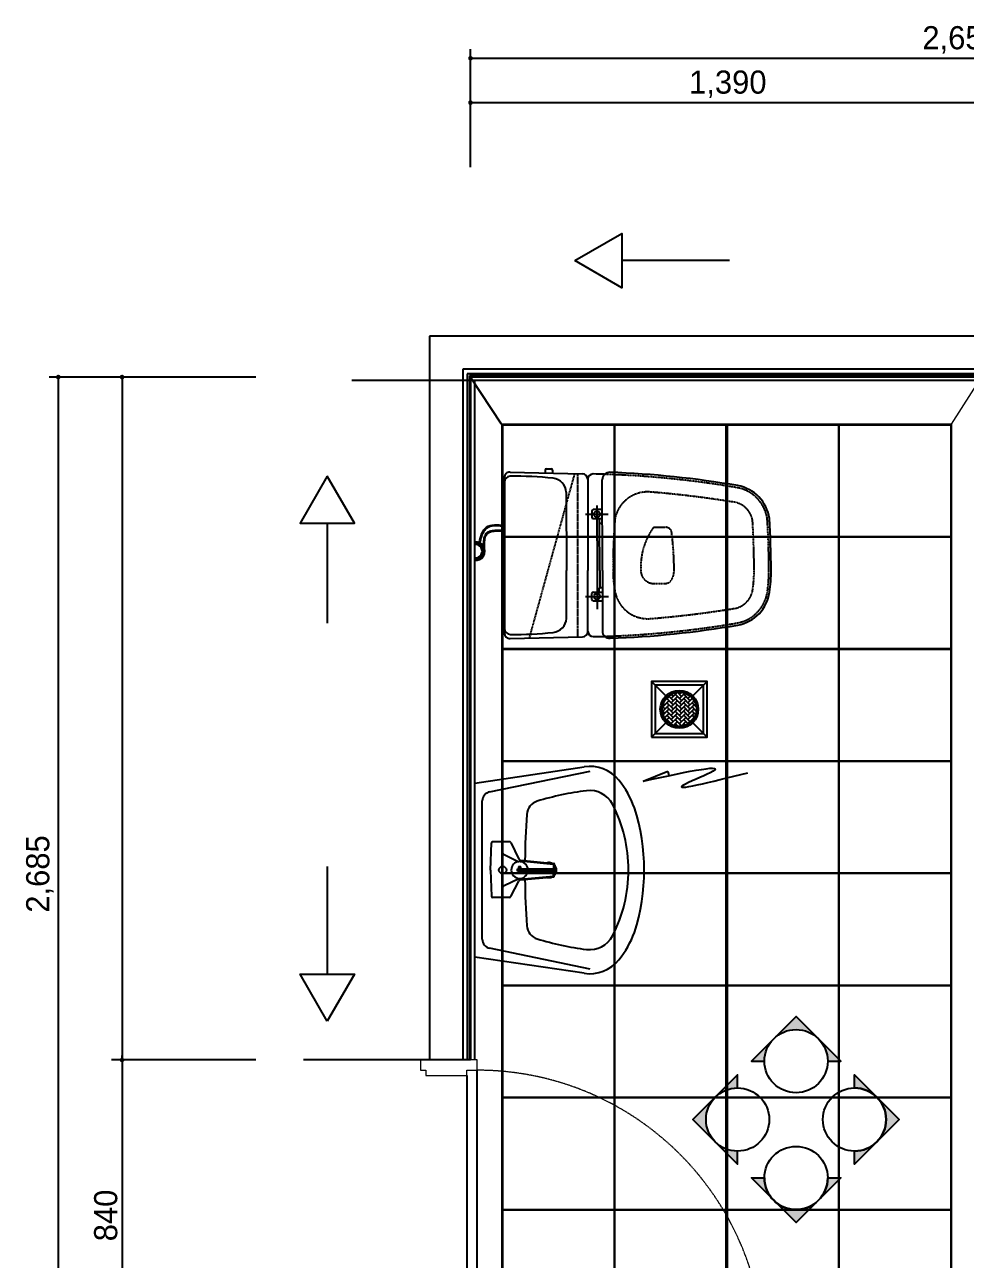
# Model space of a CAD drawing. Header units: inches. Extents: x -1249499 to 290957, y -589671 to 1013543.
# Drawn here: x -1233540 to -1231000, y 248069 to 251404 of the extents above; entities that cross this region are included whole.
import ezdxf

# ---------------------------------------------------------------- set-up
doc = ezdxf.new("R2010")
doc.units = ezdxf.units.IN
doc.header["$MEASUREMENT"] = 0
for name, pattern in [('CENTER', [2, 1.25, -0.25, 0.25, -0.25]), ('DASHED', [0.75, 0.5, -0.25]), ('HID', [2.5, 1.5, -1])]:
    doc.linetypes.add(name, pattern=pattern)
doc.layers.add('1', color=4, linetype='Continuous', lineweight=15)
for name, color, linetype in [('2CONTINUOUS', 2, 'Continuous'), ('4', 4, 'Continuous'), ('4ELE', 4, 'Continuous'), ('50X50', 4, 'Continuous'), ('6', 6, 'Continuous'), ('DOOR', 4, 'Continuous'), ('ETC', 9, 'Continuous'), ('FIN', 6, 'Continuous'), ('FP-TOIL', 12, 'Continuous'), ('GSB-09', 9, 'Continuous'), ('HATCH-05', 5, 'Continuous'), ('INS', 4, 'Continuous'), ('INT', 4, 'Continuous'), ('LINE03', 3, 'Continuous'), ('WALL', 2, 'Continuous'), ('화강석', 4, 'Continuous')]:
    doc.layers.add(name, color=color, linetype=linetype)
doc.styles.get("Standard").update_dxf_attribs({"font": 'DotumChe.ttf'})
doc.styles.add('STYLE1', font='ses.shx', dxfattribs={"bigfont": 'shs.shx'})
doc.dimstyles.new('MIN', dxfattribs={"dimscale": 0, "dimtxt": 5, "dimasz": 0.18, "dimexe": 0.18, "dimexo": 0.0625, "dimgap": 0.09, "dimtad": 0, "dimtih": 1, "dimtoh": 1, "dimdec": 4, "dimzin": 0, "dimdsep": 46, "dimtxsty": 'Standard', "dimblk1": 'DOT', "dimblk2": 'DOT', "dimsah": 1, "dimcen": 0.09, "dimclrd": 6, "dimclre": 6, "dimclrt": 3, "dimadec": 0, "dimazin": 0, "dimtfac": 1, "dimtdec": 4, "dimtofl": 0, "dimtmove": 0, "dimatfit": 3, "dimldrblk": 'DOT', "dimfxl": 1, "dimtolj": 1, "dimtzin": 0, "dimarcsym": 0})

# ---------------------------------------------------------------- blocks, each defined once
blk = doc.blocks.new('_DOT')
at = {"color": 0, "linetype": 'ByBlock'}
blk.add_line((-0.5, 0), (-1, 0), dxfattribs=at)
at = {"color": 0, "linetype": 'ByBlock', "const_width": 0.5}
blk.add_lwpolyline([(-0.25, 0, 1), (0.25, 0, 1)], format="xyb", close=True, dxfattribs=at)
blk = doc.blocks.new('*D1382')
at = {"layer": '4', "lineweight": -2, "transparency": 16777216}
for p, q in [((-1233277.391055462, 248594.7196403879), (-1233277.391055462, 247779.7196403879)), ((-1232916.040513647, 247767.2196403879), (-1233302.391055462, 247767.2196403879))]:
    blk.add_line(p, q, dxfattribs=at)
at = {"layer": 'DEFPOINTS', "color": 0, "transparency": 16777216}
for p in [(-1232891.040513647, 248607.2196403879), (-1233277.391055462, 247767.2196403879), (-1232891.040513647, 247767.2196403879)]:
    blk.add_point(p, dxfattribs=at)
at = {"layer": '4', "lineweight": -2, "transparency": 16777216, "xscale": 12.5, "yscale": 12.5, "zscale": 12.5}
for p, rotation in [((-1233277.391055462, 248607.2196403879), 90), ((-1233277.391055462, 247767.2196403879), 270)]:
    blk.add_blockref('_DOT', p, dxfattribs=dict(at, rotation=rotation))
at = {"layer": '4', "transparency": 16777216, "insert": (-1233321.141055462, 248187.2196403882), "char_height": 62.5, "attachment_point": 5, "rotation": 90, "style": 'STYLE1'}
blk.add_mtext('\\A1;840', dxfattribs=at)
blk = doc.blocks.new('*D1383')
at = {"layer": '4', "lineweight": -2, "transparency": 16777216}
for p, q in [((-1232336.240104212, 251018.9723957799), (-1232336.240104212, 251218.6872627647)), ((-1230946.240104212, 251018.9723957799), (-1230946.240104212, 251218.6872627647)), ((-1232323.740104212, 251193.6872627647), (-1230958.740104212, 251193.6872627647))]:
    blk.add_line(p, q, dxfattribs=at)
at = {"layer": 'DEFPOINTS', "color": 0, "transparency": 16777216}
for p in [(-1230946.240104212, 251193.6872627647), (-1232336.240104212, 250993.9723957799), (-1230946.240104212, 250993.9723957799)]:
    blk.add_point(p, dxfattribs=at)
at = {"layer": '4', "lineweight": -2, "transparency": 16777216, "xscale": 12.5, "yscale": 12.5, "zscale": 12.5, "rotation": 180}
blk.add_blockref('_DOT', (-1232336.240104212, 251193.6872627647), dxfattribs=at)
at = {"layer": '4', "lineweight": -2, "transparency": 16777216, "xscale": 12.5, "yscale": 12.5, "zscale": 12.5}
blk.add_blockref('_DOT', (-1230946.240104212, 251193.6872627647), dxfattribs=at)
at = {"layer": '4', "transparency": 16777216, "insert": (-1231641.240104212, 251243.3896437171), "char_height": 62.5, "attachment_point": 5, "style": 'STYLE1'}
blk.add_mtext('\\A1;1,390', dxfattribs=at)
blk = doc.blocks.new('*D1386')
at = {"layer": '4', "lineweight": -2, "transparency": 16777216}
for p, q in [((-1232916.040513647, 250452.2196403879), (-1233474.539124291, 250452.2196403879)), ((-1233449.539124291, 250439.7196403879), (-1233449.539124291, 247779.7196403879)), ((-1232941.040513647, 247767.2196403879), (-1233474.539124291, 247767.2196403879))]:
    blk.add_line(p, q, dxfattribs=at)
at = {"layer": 'DEFPOINTS', "color": 0, "transparency": 16777216}
for p in [(-1232891.040513647, 250452.2196403879), (-1233449.539124291, 247767.2196403879), (-1232916.040513647, 247767.2196403879)]:
    blk.add_point(p, dxfattribs=at)
at = {"layer": '4', "lineweight": -2, "transparency": 16777216, "xscale": 12.5, "yscale": 12.5, "zscale": 12.5}
for p, rotation in [((-1233449.539124291, 250452.2196403879), 90), ((-1233449.539124291, 247767.2196403879), 270)]:
    blk.add_blockref('_DOT', p, dxfattribs=dict(at, rotation=rotation))
at = {"layer": '4', "transparency": 16777216, "insert": (-1233499.241505243, 249109.7196403882), "char_height": 62.5, "attachment_point": 5, "rotation": 90, "style": 'STYLE1'}
blk.add_mtext('\\A1;2,685', dxfattribs=at)
blk = doc.blocks.new('*D1387')
at = {"layer": '4', "lineweight": -2, "transparency": 16777216}
for p, q in [((-1232336.240104212, 251043.9723957799), (-1232336.240104212, 251338.5908345846)), ((-1229686.240104212, 251043.9723957799), (-1229686.240104212, 251338.5908345846)), ((-1232323.740104212, 251313.5908345846), (-1229698.740104212, 251313.5908345846))]:
    blk.add_line(p, q, dxfattribs=at)
at = {"layer": 'DEFPOINTS', "color": 0, "transparency": 16777216}
for p in [(-1229686.240104212, 251313.5908345846), (-1232336.240104212, 251018.9723957799), (-1229686.240104212, 251018.9723957799)]:
    blk.add_point(p, dxfattribs=at)
at = {"layer": '4', "lineweight": -2, "transparency": 16777216, "xscale": 12.5, "yscale": 12.5, "zscale": 12.5, "rotation": 180}
blk.add_blockref('_DOT', (-1232336.240104212, 251313.5908345846), dxfattribs=at)
at = {"layer": '4', "lineweight": -2, "transparency": 16777216, "xscale": 12.5, "yscale": 12.5, "zscale": 12.5}
blk.add_blockref('_DOT', (-1229686.240104212, 251313.5908345846), dxfattribs=at)
at = {"layer": '4', "transparency": 16777216, "insert": (-1231011.240104212, 251363.2932155369), "char_height": 62.5, "attachment_point": 5, "style": 'STYLE1'}
blk.add_mtext('\\A1;2,650', dxfattribs=at)

msp = doc.modelspace()

# ---------------------------------------------------------------- hatches: boundary and pattern name
at = {"layer": '6'}
h = msp.add_hatch(dxfattribs=at)
h.set_pattern_fill('AR-HBONE', color=256, scale=2, style=0)
h.set_pattern_definition([(45, (-1237519.078399474, 269280.9825564171), (8.881784197001252e-16, 11.31370849898476), [24, -8]), (135, (-1237513.421545224, 269286.6394106671), (8.881784197001252e-16, 11.31370849898476), [24, -8])])
h.paths.add_polyline_path([(-1231726.100020725, 249554.6386867667, 1), (-1231818.550542468, 249554.6386867667, 1)])
at = {"layer": 'INT'}
h = msp.add_hatch(color=256, dxfattribs=at)
edge = h.paths.add_edge_path()
edge.add_arc((-1231456.94758358, 248604.1452788377), 85.38472834578715, 0, 180, ccw=False)
edge.add_line((-1231371.562855234, 248604.1452788377), (-1231336.195342734, 248604.1452788377))
edge.add_line((-1231336.195342734, 248604.1452788377), (-1231456.94758358, 248724.897519684))
edge.add_line((-1231456.94758358, 248724.897519684), (-1231577.699824426, 248604.1452788377))
edge.add_line((-1231577.699824426, 248604.1452788377), (-1231542.332311926, 248604.1452788377))
h = msp.add_hatch(color=256, dxfattribs=at)
edge = h.paths.add_edge_path()
edge.add_arc((-1231614.776828765, 248446.3160336532), 85.38472834587446, 90, 270, ccw=False)
edge.add_line((-1231614.776828765, 248531.700761999), (-1231614.776828765, 248567.0682744994))
edge.add_line((-1231614.776828765, 248567.0682744994), (-1231735.529069611, 248446.3160336532))
edge.add_line((-1231735.529069611, 248446.3160336532), (-1231614.776828765, 248325.5637928069))
edge.add_line((-1231614.776828765, 248325.5637928069), (-1231614.776828765, 248360.9313053073))
h = msp.add_hatch(color=256, dxfattribs=at)
edge = h.paths.add_edge_path()
edge.add_arc((-1231299.118338396, 248446.3160336532), 85.38472834587446, 270, 450)
edge.add_line((-1231299.118338396, 248531.700761999), (-1231299.118338396, 248567.0682744994))
edge.add_line((-1231299.118338396, 248567.0682744994), (-1231178.366097549, 248446.3160336532))
edge.add_line((-1231178.366097549, 248446.3160336532), (-1231299.118338396, 248325.5637928069))
edge.add_line((-1231299.118338396, 248325.5637928069), (-1231299.118338396, 248360.9313053073))
h = msp.add_hatch(color=256, dxfattribs=at)
edge = h.paths.add_edge_path()
edge.add_arc((-1231456.94758358, 248288.4867884686), 85.38472834578715, 180, 360)
edge.add_line((-1231371.562855234, 248288.4867884686), (-1231336.195342734, 248288.4867884686))
edge.add_line((-1231336.195342734, 248288.4867884686), (-1231456.94758358, 248167.7345476223))
edge.add_line((-1231456.94758358, 248167.7345476223), (-1231577.699824426, 248288.4867884686))
edge.add_line((-1231577.699824426, 248288.4867884686), (-1231542.332311926, 248288.4867884686))

# ---------------------------------------------------------------- linework, layer by layer
at = {"color": 3}
for p, q in [((-1232130.723901631, 250204.6362723065), (-1232118.607623878, 250204.6362723065)), ((-1232244.68690635, 250168.274592237), (-1232244.68690635, 250180.686783964)), ((-1232229.329560773, 250195.6825268312), (-1232034.329560773, 250191.0357155142)), ((-1232134.723901631, 250200.6362723065), (-1232134.723901631, 250193.4280927412)), ((-1232114.607623878, 250200.6362723065), (-1232114.607623878, 250192.9487258329)), ((-1232019.68690635, 250176.039972647), (-1232019.329560773, 249929.6825268312)), ((-1231980.068102788, 249929.6825268312), (-1231980.425448366, 250174.9642568347)), ((-1232244.68690635, 250168.274592237), (-1232244.329560773, 249773.0947185583)), ((-1232077.492230965, 250140.9204672394), (-1232077.134885388, 249929.6825268312)), ((-1232008.618529768, 250090.2488424005), (-1232008.618529768, 250073.774706589)), ((-1231980.425448366, 250094.2488424005), (-1232004.618529768, 250094.2488424005)), ((-1232004.618529768, 250069.774706589), (-1231989.047035175, 250069.774706589)), ((-1231989.047035175, 250069.774706589), (-1231980.425448366, 250069.774706589)), ((-1231989.047035175, 250069.774706589), (-1231989.047035175, 250060.003817645)), ((-1231987.116373139, 249929.6825268312), (-1231987.473718716, 250058.003817645)), ((-1231987.047035175, 250058.003817645), (-1231980.425448366, 250058.003817645)), ((-1232077.134885388, 249800.4488435558), (-1232077.134885388, 249929.6825268312)), ((-1232019.329560773, 249765.3293381482), (-1232019.329560773, 249929.6825268312)), ((-1231987.116373139, 249929.6825268312), (-1231987.116373139, 249883.3654931502)), ((-1231980.068102788, 249929.6825268312), (-1231980.068102788, 249766.4050539605)), ((-1232004.26118419, 249871.5946042062), (-1231988.689689597, 249871.5946042062)), ((-1231988.689689597, 249871.5946042062), (-1231988.689689597, 249881.3654931502)), ((-1231988.689689597, 249871.5946042062), (-1231980.068102788, 249871.5946042062)), ((-1231986.689689597, 249883.3654931502), (-1231980.068102788, 249883.3654931502)), ((-1232008.26118419, 249851.1204683947), (-1232008.26118419, 249867.5946042062)), ((-1231980.068102788, 249847.1204683947), (-1232004.26118419, 249847.1204683947)), ((-1232244.329560773, 249773.0947185583), (-1232244.329560773, 249760.6825268312)), ((-1232228.972215195, 249745.6867839641), (-1232033.972215195, 249750.333595281)), ((-1232324.400634696, 249355.4030129744), (-1232029.138836438, 249399.1626554209)), ((-1232284.478063131, 249331.6837552866), (-1232013.437466311, 249387.9030129744)), ((-1232324.400634696, 249120.4030129744), (-1232324.400634696, 249355.4030129744)), ((-1232304.400634696, 249120.4030129744), (-1232304.400634696, 249307.2047904292)), ((-1232282.595788956, 249120.4030129744), (-1232279.354278943, 249194.0326115552)), ((-1232230.47033663, 249196.9197298649), (-1232276.356403408, 249196.9197298649)), ((-1232227.675542508, 249195.0102003217), (-1232205.342821212, 249150.2304871999)), ((-1232245.472879317, 249162.1549785675), (-1232205.98372506, 249143.0266253918)), ((-1232201.34738595, 249145.079364151), (-1232112.050504047, 249136.5892351862)), ((-1232201.158084538, 249147.0703852397), (-1232110.955853341, 249138.4941778799)), ((-1232112.050504047, 249136.5892351862), (-1232112.050504047, 249123.6149616959)), ((-1232110.050504047, 249137.4986673355), (-1232110.050504047, 249123.8090469481)), ((-1232324.400634696, 248885.4030129744), (-1232324.400634696, 249120.4030129744)), ((-1232304.400634696, 248933.6012355197), (-1232304.400634696, 249120.4030129744)), ((-1232282.595788956, 249120.4030129744), (-1232279.354278943, 249049.4984660916)), ((-1232208.893272204, 249123.8090469481), (-1232104.602477456, 249123.8090469481)), ((-1232208.893272204, 249117.191064253), (-1232208.893272204, 249123.8090469481)), ((-1232104.602477456, 249117.191064253), (-1232208.893272204, 249117.191064253)), ((-1232201.34738595, 249095.7266617978), (-1232112.050504047, 249104.2167907627)), ((-1232201.158084538, 249093.7356407092), (-1232110.955853341, 249102.311848069)), ((-1232112.050504047, 249104.2167907627), (-1232112.050504047, 249117.191064253)), ((-1232110.050504047, 249103.3073586133), (-1232110.050504047, 249117.191064253)), ((-1232104.602477456, 249123.8090469481), (-1232104.602477456, 249117.191064253)), ((-1232245.472879317, 249078.6510473813), (-1232205.98372506, 249097.7794005571)), ((-1232227.675542508, 249048.5208773251), (-1232205.342821212, 249090.5755387489)), ((-1232230.47033663, 249046.611347782), (-1232276.356403408, 249046.611347782)), ((-1232013.437466311, 248852.9030129744), (-1232284.478063131, 248909.1222706623)), ((-1232029.138836438, 248841.6433705279), (-1232324.400634696, 248885.4030129744))]:
    msp.add_line(p, q, dxfattribs=at)
at = {"color": 3, "linetype": 'HID'}
for p, q in [((-1232177.026967841, 249746.9246289039), (-1232054.353795665, 250191.5128890593)), ((-1232046.329560773, 249750.0391221873), (-1232046.68690635, 250191.3301886079))]:
    msp.add_line(p, q, dxfattribs=at)
at = {"color": 3, "linetype": 'CENTER'}
for p, q in [((-1231994.68690635, 250105.4085995813), (-1231994.329560773, 249825.5763536927)), ((-1232025.882953829, 250081.686783964), (-1231964.290235899, 250081.686783964)), ((-1232025.525608252, 249859.6825268312), (-1231963.932890321, 249859.6825268312))]:
    msp.add_line(p, q, dxfattribs=at)
at = {"color": 3, "linetype": 'DASHED'}
for p, q in [((-1231841.68690635, 250046.686783964), (-1231810.706144237, 250046.686783964)), ((-1231841.329560773, 249894.6825268312), (-1231810.348798659, 249894.6825268312))]:
    msp.add_line(p, q, dxfattribs=at)
at = {"color": 3}
for centre, radius in [((-1231994.68690635, 250081.686783964), 8), ((-1231994.329560773, 249859.6825268312), 8), ((-1232249.400634696, 249120.4030129744), 10)]:
    msp.add_circle(centre, radius, dxfattribs=at)
for centre, radius, start, end in [((-1232130.723901631, 250200.6362723066), 4, 90, 180), ((-1232118.607623878, 250200.6362723066), 4, 0, 90), ((-1232229.68690635, 250180.686783964), 15, 88.63491129489314, 180), ((-1232228.68690635, 250168.274592237), 16, 90.68840596284765, 180), ((-1232216.864479346, 249184.3456160302), 999.9999999998236, 84.05625205688516, 90.68840596284765), ((-1232117.454551894, 250139.1846947883), 40.00000000000926, 2.487091867480293, 84.05625205688516), ((-1232034.68690635, 250176.0399726471), 15.00000000000014, 0, 88.63491129489314), ((-1231960.425448366, 250174.9642568348), 20, 87.66670409844777, 180), ((-1232057.463196071, 247572.0590164873), 2624.713303929264, 80.27782369857044, 87.8634596212014), ((-1231633.718605106, 250054.9974916531), 105.8888741766939, 8.300742576411505, 79.39192937435597), ((-1232004.618529768, 250090.2488424006), 4, 90, 180), ((-1232004.618529768, 250073.7747065891), 4, 180, 270), ((-1233848.896026339, 249923.850955984), 2324.573780299746, 0.1437359189786242, 3.611667091137523), ((-1231987.047035175, 250060.003817645), 2, 180, 270), ((-1231930.21843495, 249929.6825268349), 405.8888741774182, 351.6992574235885, 359.9999999991662), ((-1232004.26118419, 249867.5946042063), 4, 90, 180), ((-1231986.689689597, 249881.3654931503), 2, 90, 180), ((-1231633.361259528, 249886.371819142), 105.8888741766939, 280.608070625644, 351.6992574235885), ((-1232004.26118419, 249851.1204683948), 4, 180, 270), ((-1232228.329560773, 249773.0947185583), 16, 180, 269.3115940371524), ((-1232117.097206316, 249802.184616007), 40.00000000000745, 275.9437479431148, 357.5129081325197), ((-1232057.105850491, 252369.3102943077), 2624.713303928904, 272.1365403787986, 279.7221763014296), ((-1232229.329560773, 249760.6825268312), 15, 180, 271.3650887051069), ((-1232216.507133768, 250757.0236947651), 999.9999999998234, 269.3115940371524, 275.9437479431148), ((-1232034.329560773, 249765.3293381482), 15.00000000000014, 271.3650887051069, 0), ((-1231960.068102788, 249766.4050539606), 20, 180, 272.3332959015522), ((-1232013.437466311, 249300.4030129744), 99.99999999999855, 38.90494670112858, 99.03360304419932), ((-1232014.207096157, 249265.4030129744), 70.00000000000499, 27.88826862356399, 97.25562882766455), ((-1232137.947695059, 249199.9181736339), 260.0000000000254, 19.97554115883652, 38.90494670112858), ((-1232279.400634696, 249307.2047904292), 25, 101.7181299113845, 180), ((-1232144.342978772, 249268.1307818883), 39.99999999999464, 106.952653876055, 176.0783378790724), ((-1231922.741140155, 248541.1557994294), 799.9999999998372, 97.20289614786492, 106.952653876055), ((-1229989.400634696, 249120.4030129741), 2200.000000000028, 176.0783378790724, 179.3349526348698), ((-1232298.768014002, 249120.4030129745), 389.3673793053903, 0, 27.16086181553842), ((-1232411.672944369, 249120.403012974), 544.7451828541621, 341.9999365667373, 18.00006343326271), ((-1232276.356403408, 249193.919729865), 3, 90, 177.8436094764999), ((-1232235.299795836, 249174.8291660211), 16.25197388326509, 200.4072515277959, 231.2473258168883), ((-1232230.47033663, 249193.919729865), 3, 21.3146935979062, 90), ((-1232203.420601165, 249120.4030129744), 22.76834299879285, 8.603466376841103, 351.890185529087), ((-1232200.684831009, 249152.0479379613), 5, 201.3146935979062, 264.5687838525222), ((-1232124.400634696, 249120.4030129744), 20.5, 64.72302279282766, 104.4145449135086), ((-1232111.050504047, 249137.4986673356), 1, 0, 84.56878385252224), ((-1232124.400634696, 249120.4030129744), 20.5, 314.4275153186895, 45.57248468131052), ((-1232206.017031124, 249127.6698754872), 0.9305172974709421, 140.3714553627157, 180.0000000008338), ((-1232206.017031124, 249127.6698754872), 0.9305172974701393, 179.9999999991662, 219.6285446372842), ((-1232206.017031124, 249113.4927798058), 0.9305172974709421, 140.3714553627157, 180.0000000008338), ((-1232206.017031124, 249113.4927798058), 0.9305172974701393, 179.9999999991662, 219.6285446372842), ((-1232204.796652789, 249126.65926622), 2.515021752993553, 116.5737870440915, 140.3714553620485), ((-1232204.796652789, 249128.6804847543), 2.515021753004932, 219.6285446372842, 243.4262129554424), ((-1232204.796652789, 249112.4821705386), 2.515021752993553, 116.5737870440915, 140.3714553620485), ((-1232204.796652789, 249114.5033890729), 2.515021752988659, 219.6285446379515, 243.4262129559085), ((-1232203.981941836, 249125.0304652173), 4.336215494503884, 101.7052568822375, 116.5737870412484), ((-1232203.981941836, 249130.309285757), 4.336215494482507, 243.4262129587516, 258.2947431211762), ((-1232203.981941836, 249110.8533695358), 4.336215494503884, 101.7052568822375, 116.5737870412484), ((-1232203.981941836, 249116.1321900756), 4.336215494482507, 243.4262129587516, 258.2947431211762), ((-1232203.445245612, 249122.4400540863), 6.981640349563897, 90, 101.7052568822375), ((-1232203.445245612, 249132.899696888), 6.981640349565964, 258.2947431177625, 270), ((-1232203.445245612, 249108.2629584049), 6.981640349563897, 90, 101.7052568822375), ((-1232203.445245612, 249118.7226012066), 6.981640349565964, 258.2947431177625, 270), ((-1232203.445245612, 249122.4400540863), 6.981640349566305, 78.29474311776255, 90), ((-1232203.445245612, 249132.899696888), 6.98164034956167, 270, 281.7052568822374), ((-1232203.445245612, 249108.2629584049), 6.981640349566305, 78.29474311776255, 90), ((-1232203.445245612, 249118.7226012066), 6.98164034956167, 270, 281.7052568822374), ((-1232202.908549389, 249125.0304652174), 4.336215494394009, 63.42621295590849, 78.29474311776255), ((-1232202.908549389, 249130.309285757), 4.336215494387459, 281.7052568822374, 296.5737870440915), ((-1232202.908549389, 249110.853369536), 4.336215494394009, 63.42621295590849, 78.29474311776255), ((-1232202.908549389, 249116.1321900756), 4.336215494387459, 281.7052568822374, 296.5737870440915), ((-1232202.093838435, 249126.65926622), 2.515021753058308, 39.62854463795149, 63.42621295875163), ((-1232202.093838435, 249128.6804847544), 2.515021753057735, 296.5737870412484, 320.3714553620485), ((-1232202.093838435, 249112.4821705385), 2.515021753058308, 39.62854463795149, 63.42621295875163), ((-1232202.093838435, 249114.503389073), 2.515021753060055, 296.5737870412484, 320.3714553620485), ((-1232200.873460101, 249127.6698754872), 0.9305172974702843, 359.9999999991662, 39.62854463728425), ((-1232200.873460101, 249127.6698754872), 0.9305172974709421, 320.3714553627157, 8.337633264175721e-10), ((-1232200.873460101, 249113.4927798058), 0.9305172974702843, 359.9999999991662, 39.62854463728425), ((-1232200.873460101, 249113.4927798058), 0.9305172974709421, 320.3714553627157, 8.337633264175721e-10), ((-1232124.400634696, 249120.4030129744), 20.5, 255.5854550864914, 295.2769772071724), ((-1232111.050504047, 249103.3073586133), 1.000000000003263, 275.4312161474778, 0), ((-1232298.768014002, 249120.4030129744), 389.3673793053895, 332.8391381844616, 0), ((-1232235.299795836, 249065.9768599278), 16.25197388326509, 128.7526741831118, 159.5927484722041), ((-1232200.684831009, 249088.7580879876), 5, 95.43121614747776, 158.6853064020938), ((-1229989.400634696, 249120.4030129749), 2200.000000000028, 180.6650473651302, 183.9216621209276), ((-1232276.356403408, 249049.611347782), 3, 182.1563905235001, 270), ((-1232230.47033663, 249049.611347782), 3, 270, 338.6853064020938), ((-1232144.342978772, 248972.6752440606), 39.99999999999002, 183.9216621209276, 253.047346123945), ((-1232014.207096157, 248975.4030129744), 70.00000000001458, 262.7443711723354, 332.111731376436), ((-1232137.947695059, 249040.8878523151), 260.0000000000257, 321.0950532988714, 340.0244588411634), ((-1232279.400634696, 248933.6012355198), 25.00000000001394, 180, 258.2818700886155), ((-1231922.741140155, 249699.6502265195), 799.9999999998379, 253.047346123945, 262.7971038521351), ((-1232013.437466311, 248940.4030129744), 100.0000000000015, 260.9663969558007, 321.0950532988714)]:
    msp.add_arc(centre, radius, start, end, dxfattribs=at)
at = {"color": 3, "linetype": 'Continuous'}
for centre, radius, start, end in [((-1232003.988369566, 250174.7159126881), 15.75427535422242, 93.613689593828, 175.1789187187863), ((-1232049.418319467, 247990.8876924393), 2199.999999999801, 88.03701131105986, 88.8426253519618), ((-1232003.631023988, 249766.6533981073), 15.75427535422242, 184.8210812812137, 266.386310406172), ((-1232049.06097389, 251950.481618356), 2199.999999999801, 271.1573746480382, 271.9629886889401)]:
    msp.add_arc(centre, radius, start, end, dxfattribs=at)
at = {"color": 3, "linetype": 'DASHED'}
for centre, radius, start, end in [((-1232055.886766198, 247590.5865586999), 2600.297890954441, 80.24512644953562, 88.19669925329659), ((-1231857.781575238, 250051.9979171145), 89.99999999999099, 84.68805709515469, 168.9329400843623), ((-1232078.121324504, 247321.245857346), 2829.620576493508, 80.737533906612, 85.3646678813901), ((-1231633.718605106, 250054.9974916531), 100.000000000027, 8.30074257552629, 79.39192937435597), ((-1231633.718605106, 250054.9974916531), 60.00000000003677, 8.300742576411505, 79.39192937435597), ((-1230205.928158678, 249934.285802512), 1745.407472362669, 175.5643642727442, 180.1511100297315), ((-1233860.522375766, 249923.8001550137), 2330.311365222858, 0.1446310742988013, 3.58306989735192), ((-1231689.829184665, 249938.094073482), 186.6899686784918, 144.4316271462065, 182.5824062127042), ((-1231810.706144237, 250026.686783964), 20.00000000001228, 30.00000000015268, 90), ((-1232630.904611553, 249927.7243280365), 844.5773208794581, 0.1328435230981102, 7.41262964574405), ((-1233949.560443934, 249923.411178816), 2379.350273819592, 0.1510169363983293, 3.379201905140319), ((-1231651.329560773, 249929.6825268314), 300, 180, 191.0670599156377), ((-1231841.329560773, 249929.6825268312), 35, 180, 270), ((-1231810.348798659, 249914.6825268313), 20.00000000001046, 270, 329.9999999998473), ((-1231836.329560773, 249929.6825268312), 50.00000000000033, 329.9999999998473, 0), ((-1231930.218434949, 249929.6825268349), 360.0000000000001, 351.6992574235885, 359.9999999991662), ((-1231930.218434949, 249929.6825268351), 400.0000000000001, 351.6992574235885, 359.9999999991662), ((-1231857.424229661, 249889.3713936809), 89.99999999999099, 191.0670599156377, 275.3119429048453), ((-1231633.361259528, 249886.371819142), 60.00000000003677, 280.608070625644, 351.6992574235885), ((-1231633.361259528, 249886.371819142), 100.00000000004, 280.608070625644, 351.6992574244737), ((-1232077.763978923, 252620.123453449), 2829.620576493024, 274.6353321186099, 279.262466093388), ((-1232055.529420619, 252350.782752095), 2600.297890953955, 271.8033007467034, 279.7548735504644)]:
    msp.add_arc(centre, radius, start, end, dxfattribs=at)
at = {"layer": '1'}
for p, q in [((-1231037.240104212, 250324.7196403877), (-1230956.240104212, 250452.2196403877)), ((-1231037.240104212, 250324.7196403877), (-1232252.240104212, 250324.7196403877)), ((-1232252.240104212, 250324.7196403877), (-1232252.240104212, 247897.7196403877)), ((-1231037.240104212, 250321.7196403877), (-1232252.240104212, 250321.7196403877)), ((-1232249.240104212, 250324.7196403877), (-1232249.240104212, 247900.7196403877)), ((-1231949.240104212, 250324.7196403877), (-1231949.240104212, 247897.7196403877)), ((-1231946.240104212, 250324.7196403877), (-1231946.240104212, 247897.7196403877)), ((-1231343.240104212, 250324.7196403877), (-1231343.240104212, 247897.7196403877)), ((-1231340.240104212, 250324.7196403877), (-1231340.240104212, 247897.7196403877)), ((-1231040.240104212, 250324.7196403877), (-1231040.240104212, 247897.7196403877)), ((-1231037.240104212, 250324.7196403877), (-1231037.240104212, 247897.7196403877)), ((-1231037.240104212, 250021.7196403877), (-1232252.240104212, 250021.7196403877)), ((-1231037.240104212, 250018.7196403877), (-1232252.240104212, 250018.7196403877)), ((-1231037.240104212, 249718.7196403877), (-1232252.240104212, 249718.7196403877)), ((-1231037.240104212, 249715.7196403877), (-1232252.240104212, 249715.7196403877)), ((-1231037.240104212, 249415.7196403877), (-1232252.240104212, 249415.7196403877)), ((-1231037.240104212, 249412.7196403877), (-1232252.240104212, 249412.7196403877)), ((-1231037.240104212, 249112.7196403877), (-1232252.240104212, 249112.7196403877)), ((-1231037.240104212, 249109.7196403877), (-1232252.240104212, 249109.7196403877)), ((-1231037.240104212, 248809.7196403877), (-1232252.240104212, 248809.7196403877)), ((-1231037.240104212, 248806.7196403877), (-1232252.240104212, 248806.7196403877)), ((-1231037.240104212, 248506.7196403877), (-1232252.240104212, 248506.7196403877)), ((-1231037.240104212, 248503.7196403877), (-1232252.240104212, 248503.7196403877)), ((-1231037.240104212, 248203.7196403877), (-1232252.240104212, 248203.7196403877)), ((-1231037.240104212, 248200.7196403877), (-1232252.240104212, 248200.7196403877))]:
    msp.add_line(p, q, dxfattribs=at)
at = {"layer": '2CONTINUOUS'}
for p, q in [((-1232447.240104212, 250563.2196403877), (-1232447.240104212, 248607.2196403877)), ((-1228937.240104212, 250563.2196403877), (-1232447.240104212, 250563.2196403877)), ((-1228937.240104212, 250473.2196403877), (-1232357.240104212, 250473.2196403877)), ((-1232357.240104212, 250473.2196403877), (-1232357.240104212, 248607.2196403877)), ((-1232252.240104212, 250324.7196403877), (-1232336.240104212, 250452.2196403877)), ((-1232336.240104212, 248607.2196403877), (-1232447.240104212, 248607.2196403877))]:
    msp.add_line(p, q, dxfattribs=at)
for points in [[(-1232054.006382708, 250766.842486029), (-1231927.160611474, 250840.0769261966), (-1231927.160611474, 250693.6080458614)], [(-1232722.970143969, 250184.7685824434), (-1232796.204584137, 250057.9228112092), (-1232649.735703802, 250057.9228112092)], [(-1232722.970143969, 248712.3142343042), (-1232796.204584137, 248839.1600055384), (-1232649.735703802, 248839.1600055384)]]:
    msp.add_lwpolyline(points, close=True, dxfattribs=at)
for radius in [25.03740303474478, 24.03740303474478, 21.03740303474478, 18.03740303474478]:
    msp.add_arc((-1232322.799058505, 249981.923779363), radius, 264.5199541062208, 95.48004589377925, dxfattribs=at)
for points, knots in [([(-1232312.667635709, 250004.8197576746), (-1232308.417047138, 250022.1536368977), (-1232298.378067435, 250056.1702882825), (-1232263.672504161, 250054.1120055369), (-1232244.581166275, 250051.3391880529)], [5.487154523766786, 5.487154523766786, 5.487154523766786, 5.487154523766786, 52.38871587933848, 102.4726273119532, 102.4726273119532, 102.4726273119532, 102.4726273119532]), ([(-1232310.725185047, 250004.3434327576), (-1232309.815208627, 250008.0543121103), (-1232308.880132119, 250011.712986337), (-1232306.443080397, 250020.2356252149), (-1232304.865542834, 250024.9703786219), (-1232301.458582834, 250032.7914513932), (-1232299.711324394, 250036.018794927), (-1232296.585915145, 250040.3437259542), (-1232295.380715271, 250041.7559798458), (-1232293.265750876, 250043.7982278867), (-1232292.411065474, 250044.5243978199), (-1232290.617741727, 250045.8453675907), (-1232289.675431908, 250046.4438047264), (-1232286.238240608, 250048.3280123848), (-1232283.508522264, 250049.3195368579), (-1232277.55326115, 250050.7090525886), (-1232274.329412969, 250051.1056773639), (-1232267.497454219, 250051.4196286799), (-1232263.890066315, 250051.3372524217), (-1232255.244718713, 250050.7496540532), (-1232250.110739172, 250050.1213163359), (-1232244.868629267, 250049.3599546082)], [5.487154523766786, 5.487154523766786, 5.487154523766786, 5.487154523766786, 15.56157662266799, 15.56157662266799, 29.81263135351424, 29.81263135351424, 41.75979515093736, 41.75979515093736, 48.48551840468714, 48.48551840468714, 52.73803159587945, 52.73803159587945, 56.99054478707176, 56.99054478707176, 67.54204894438254, 67.54204894438254, 78.09355310169333, 78.09355310169333, 88.64505725900412, 88.64505725900412, 102.4726273119532, 102.4726273119532, 102.4726273119532, 102.4726273119532]), ([(-1232300.271865674, 249992.8506789172), (-1232300.433103797, 249997.5791966678), (-1232300.475717214, 250002.2109310843), (-1232299.982218538, 250011.3193442586), (-1232299.406362623, 250015.7608844715), (-1232297.604677351, 250022.1371676956), (-1232296.736958997, 250024.3579498385), (-1232294.488098474, 250028.3979619767), (-1232293.103699789, 250030.2173447604), (-1232290.5792471, 250032.5249328014), (-1232289.667209807, 250033.221899085), (-1232287.852286133, 250034.3598712828), (-1232286.967841165, 250034.8232486451), (-1232285.126656882, 250035.6307195828), (-1232284.16883086, 250035.9781077856), (-1232280.463228996, 250037.1119861729), (-1232277.525603288, 250037.6020940035), (-1232272.821672599, 250038.1163829809), (-1232271.09631473, 250038.2492586347), (-1232267.793072188, 250038.4564860323), (-1232266.219166517, 250038.5369634964), (-1232263.097249005, 250038.6806725321), (-1232261.548799601, 250038.7414543486), (-1232256.937533246, 250038.8938153178), (-1232253.908800828, 250038.9554096274), (-1232248.780651173, 250039.0072426869), (-1232246.663456022, 250039.0128633773), (-1232244.561348195, 250039.0056564236)], [8.793324455416718, 8.793324455416718, 8.793324455416718, 8.793324455416718, 20.20694869273052, 20.20694869273052, 32.46047582523395, 32.46047582523395, 39.73002847515481, 39.73002847515481, 46.99958112507566, 46.99958112507566, 50.61318298034853, 50.61318298034853, 53.64944812688568, 53.64944812688568, 56.68571327342283, 56.68571327342283, 65.05471653585066, 65.05471653585066, 69.81655314081476, 69.81655314081476, 74.23441306723807, 74.23441306723807, 78.65227299366137, 78.65227299366137, 87.48799284650798, 87.48799284650798, 93.79374472544156, 93.79374472544156, 93.79374472544156, 93.79374472544156]), ([(-1232297.76165547, 249981.923779363), (-1232298.911536027, 250003.7821837811), (-1232300.496306835, 250033.9075398945), (-1232266.035199733, 250036.7836921243), (-1232251.865880277, 250037.0306878304), (-1232244.568205038, 250037.0056681777)], [0, 0, 0, 0, 52.10931169462035, 71.81729926848894, 93.79374472544156, 93.79374472544156, 93.79374472544156, 93.79374472544156])]:
    msp.add_open_spline(points, degree=3, knots=knots, dxfattribs=at)
at = {"layer": '4', "linetype": 'ByBlock'}
for p, q in [((-1232916.040513646, 250452.2196403877), (-1233302.391055462, 250452.2196403877)), ((-1233277.391055462, 250449.0946403877), (-1233277.391055462, 248602.7401509567)), ((-1232916.040513646, 248607.2196403877), (-1233305.541378327, 248607.2196403877))]:
    msp.add_line(p, q, dxfattribs=at)
at = {"layer": '4'}
msp.add_line((-1232345.240104212, 250461.2196403877), (-1232345.240104212, 248607.2196403877), dxfattribs=at)
at = {"layer": '4ELE'}
for p, q in [((-1231646.240104212, 250324.7196403877), (-1231646.240104212, 247897.7196403877)), ((-1231643.240104212, 250324.7196403877), (-1231643.240104212, 247897.7196403877))]:
    msp.add_line(p, q, dxfattribs=at)
at = {"layer": '50X50'}
for p, q in [((-1231636.282696828, 250766.842486029), (-1231927.160611474, 250766.842486029)), ((-1232722.970143969, 250057.9228112092), (-1232722.970143969, 249787.0496283395)), ((-1232722.970143969, 249130.0379201836), (-1232722.970143969, 248839.1600055384))]:
    msp.add_line(p, q, dxfattribs=at)
at = {"layer": '6'}
for p, q in [((-1231847.325281597, 249629.6386867667), (-1231837.325281597, 249619.6386867667)), ((-1231837.325281597, 249619.6386867667), (-1231808.550042724, 249590.8634478939)), ((-1231736.100520469, 249590.8634478939), (-1231707.325281597, 249619.6386867667)), ((-1231697.325281597, 249629.6386867667), (-1231707.325281597, 249619.6386867667)), ((-1231837.325281597, 249489.6386867667), (-1231808.550042724, 249518.4139256394)), ((-1231736.100520469, 249518.4139256394), (-1231707.325281597, 249489.6386867667)), ((-1231837.325281597, 249489.6386867667), (-1231847.325281597, 249479.6386867667)), ((-1231707.325281597, 249489.6386867667), (-1231697.325281597, 249479.6386867667))]:
    msp.add_line(p, q, dxfattribs=at)
for points in [[(-1231847.325281597, 249479.6386867667), (-1231697.325281597, 249479.6386867667), (-1231697.325281597, 249629.6386867667), (-1231847.325281597, 249629.6386867667)], [(-1231837.325281597, 249489.6386867667), (-1231707.325281597, 249489.6386867667), (-1231707.325281597, 249619.6386867667), (-1231837.325281597, 249619.6386867667)]]:
    msp.add_lwpolyline(points, close=True, dxfattribs=at)
for radius in [51.22954847989968, 46.22526087140795]:
    msp.add_circle((-1231772.325281597, 249554.6386867667), radius, dxfattribs=at)
at = {"layer": 'DEFPOINTS', "color": 0, "linetype": 'ByBlock'}
for p in [(-1232330.310692448, 250443.2196403877), (-1232325.190107591, 250435.4473240866), (-1232252.240104212, 250324.7196403877), (-1232252.240104212, 250324.7196403877), (-1232357.240104212, 248607.2196703356)]:
    msp.add_point(p, dxfattribs=at)
at = {"layer": 'DOOR'}
for p, q in [((-1232318.492534608, 247837.1641456097), (-1232318.492534608, 248579.5530344986)), ((-1232346.180918327, 248565.7197011652), (-1232346.180918327, 247818.7197011652))]:
    msp.add_line(p, q, dxfattribs=at)
at = {"layer": 'DOOR', "lineweight": 0}
msp.add_lwpolyline([(-1232318.492534608, 248607.2197011652), (-1232471.26625093, 248607.2195796102), (-1232471.26625093, 248579.5529129436), (-1232456.810828351, 248579.5529129436), (-1232456.810828351, 248565.7195796102), (-1232346.180918327, 248565.7197011652), (-1232346.180918327, 248579.5530344986), (-1232318.492534608, 248579.5530344986)], close=True, dxfattribs=at)
at = {"layer": 'ETC', "linetype": 'CENTER', "lineweight": 0}
msp.add_arc((-1232318.492534608, 247804.8863678319), 774.6666666666667, 0, 90, dxfattribs=at)
at = {"layer": 'FIN'}
msp.add_line((-1230223.240104212, 250455.2196403877), (-1232339.240104212, 250455.2196403877), dxfattribs=at)
at = {"layer": 'FP-TOIL'}
for p, q in [((-1232325.190107591, 250443.2196403877), (-1232656.497558758, 250443.2196403877)), ((-1232391.740104212, 248607.2196403877), (-1232787.240104212, 248607.2196403877))]:
    msp.add_line(p, q, dxfattribs=at)
at = {"layer": 'GSB-09'}
for p, q in [((-1230226.240104212, 250452.2196403877), (-1232336.240104212, 250452.2196403877)), ((-1232336.240104212, 250452.2196403877), (-1232336.240104212, 248607.2196403877))]:
    msp.add_line(p, q, dxfattribs=at)
at = {"layer": 'HATCH-05'}
msp.add_line((-1232339.240104212, 250455.2196403877), (-1232339.240104212, 248607.2196403877), dxfattribs=at)
at = {"layer": 'INS'}
for p, q in [((-1232345.240104212, 250461.2196403877), (-1232345.240104212, 248607.2196403877)), ((-1231870.253586023, 249360.3802932628), (-1231803.084121186, 249387.924520049)), ((-1231803.084121186, 249387.924520049), (-1231800.153220877, 249375.6066567463))]:
    msp.add_line(p, q, dxfattribs=at)
msp.add_open_spline([(-1231870.253586023, 249360.3802932628), (-1231742.247452782, 249388.7305993722), (-1231599.093150845, 249417.6956367205), (-1231837.184063435, 249320.9921567552), (-1231689.139189795, 249357.9438920525), (-1231587.132252665, 249383.4046408556)], degree=3, knots=[38.64893406202437, 38.64893406202437, 38.64893406202437, 38.64893406202437, 254.654326876142, 334.7690724569031, 512.2804996687458, 512.2804996687458, 512.2804996687458, 512.2804996687458], dxfattribs=at)
at = {"layer": 'INT'}
for points in [[(-1231542.332311926, 248604.1452788377, -0.9999999999999999), (-1231371.562855234, 248604.1452788377), (-1231336.195342734, 248604.1452788377), (-1231456.94758358, 248724.897519684), (-1231577.699824426, 248604.1452788377)], [(-1231614.776828765, 248360.9313053073, -0.9999999999999999), (-1231614.776828765, 248531.700761999), (-1231614.776828765, 248567.0682744994), (-1231735.529069611, 248446.3160336532), (-1231614.776828765, 248325.5637928069)], [(-1231299.118338396, 248360.9313053073, 0.9999999999999999), (-1231299.118338396, 248531.700761999), (-1231299.118338396, 248567.0682744994), (-1231178.366097549, 248446.3160336532), (-1231299.118338396, 248325.5637928069)], [(-1231542.332311926, 248288.4867884686, 0.9999999999999999), (-1231371.562855234, 248288.4867884686), (-1231336.195342734, 248288.4867884686), (-1231456.94758358, 248167.7345476223), (-1231577.699824426, 248288.4867884686)]]:
    msp.add_lwpolyline(points, format="xyb", close=True, dxfattribs=at)
for centre in [(-1231456.94758358, 248604.1452788377), (-1231614.776828765, 248446.3160336532), (-1231299.118338396, 248446.3160336532), (-1231456.94758358, 248288.4867884686)]:
    msp.add_circle(centre, 85.38472834587446, dxfattribs=at)
at = {"layer": 'LINE03'}
msp.add_line((-1232325.190107591, 250443.2196403877), (-1232325.190107591, 248607.2196403877), dxfattribs=at)
at = {"layer": 'WALL'}
msp.add_line((-1230235.240104212, 250443.2196403877), (-1232325.190107591, 250443.2196403877), dxfattribs=at)
at = {"layer": '화강석'}
msp.add_line((-1230217.240104212, 250461.2196403877), (-1232345.240104212, 250461.2196403877), dxfattribs=at)

# ---------------------------------------------------------------- block references
at = {"layer": '4', "linetype": 'ByBlock', "xscale": 12.5, "yscale": 12.5, "zscale": 12.5}
for p, rotation in [((-1233277.391055462, 250452.2196403877), 90), ((-1233277.391055462, 248607.2196403877), 270)]:
    msp.add_blockref('_DOT', p, dxfattribs=dict(at, rotation=rotation))

# ---------------------------------------------------------------- dimensions: what is measured, and where the dimension line sits
at = {"layer": '4'}
for base, p1, p2, picture, middle in [((-1229686.240104212, 251313.5908345846), (-1232336.240104212, 251018.9723957799), (-1229686.240104212, 251018.9723957799), '*D1387', (-1231011.240104212, 251363.2932155369)), ((-1230946.240104212, 251193.6872627647), (-1232336.240104212, 250993.9723957799), (-1230946.240104212, 250993.9723957799), '*D1383', (-1231641.240104212, 251243.3896437171))]:
    dim = msp.add_linear_dim(base=base, p1=p1, p2=p2, dimstyle='MIN', override={"dimscale": 25, "dimtxt": 2.5, "dimasz": 0.5, "dimexe": 1, "dimexo": 1, "dimgap": 0.5, "dimtad": 1, "dimtih": 0, "dimtoh": 0, "dimdec": 0, "dimlunit": 6, "dimtxsty": 'STYLE1', "dimcen": 1, "dimclrd": 256, "dimclre": 256, "dimclrt": 256, "dimtix": 1, "dimtofl": 1}, dxfattribs=at)
    dim.commit()
    dim.dimension.update_dxf_attribs({"geometry": picture, "text_midpoint": middle})
for base, p1, p2, override, picture, middle in [((-1233449.539124291, 247767.2196403879), (-1232891.040513646, 250452.2196403877), (-1232916.040513646, 247767.2196403877), {"dimscale": 25, "dimtxt": 2.5, "dimasz": 0.5, "dimexe": 1, "dimexo": 1, "dimgap": 0.5, "dimtad": 1, "dimtih": 0, "dimtoh": 0, "dimdec": 0, "dimlunit": 6, "dimtxsty": 'STYLE1', "dimcen": 1, "dimclrd": 256, "dimclre": 256, "dimclrt": 256, "dimtix": 1, "dimtofl": 1}, '*D1386', (-1233499.241505243, 249109.7196403882)), ((-1233277.391055462, 247767.2196403879), (-1232891.040513646, 248607.2196403877), (-1232891.040513646, 247767.2196403877), {"dimscale": 25, "dimtxt": 2.5, "dimasz": 0.5, "dimexe": 1, "dimexo": 1, "dimgap": 0.5, "dimtad": 1, "dimtih": 0, "dimtoh": 0, "dimdec": 0, "dimlunit": 6, "dimtxsty": 'STYLE1', "dimcen": 1, "dimse1": 1, "dimclrd": 256, "dimclre": 256, "dimclrt": 256, "dimtix": 1, "dimtofl": 1, "dimtmove": 1}, '*D1382', (-1233321.141055462, 248187.2196403882))]:
    dim = msp.add_linear_dim(base=base, p1=p1, p2=p2, angle=90, dimstyle='MIN', override=override, dxfattribs=at)
    dim.commit()
    dim.dimension.update_dxf_attribs({"geometry": picture, "text_midpoint": middle})

doc.saveas('drawing.dxf')
